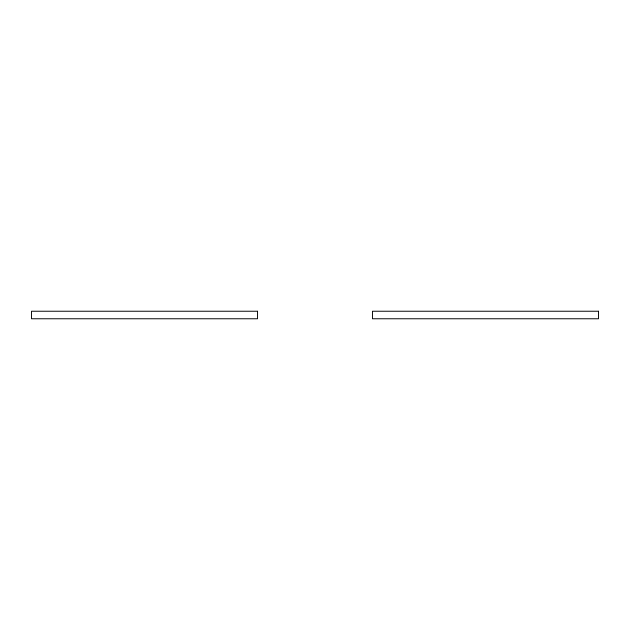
<?xml version="1.0" encoding="UTF-8"?>
<svg xmlns="http://www.w3.org/2000/svg" width="630" height="630" viewBox="0 0 630 630"><rect width="100%" height="100%" fill="white"/><g stroke="black" fill="none" stroke-linecap="round" stroke-linejoin="round"><path stroke-width="0.94" d="M257.536 311.236L31.5 311.236L31.5 318.764L257.536 318.764L257.536 311.236M598.5 311.236L372.464 311.236L372.464 318.764L598.5 318.764L598.5 311.236"/></g></svg>
